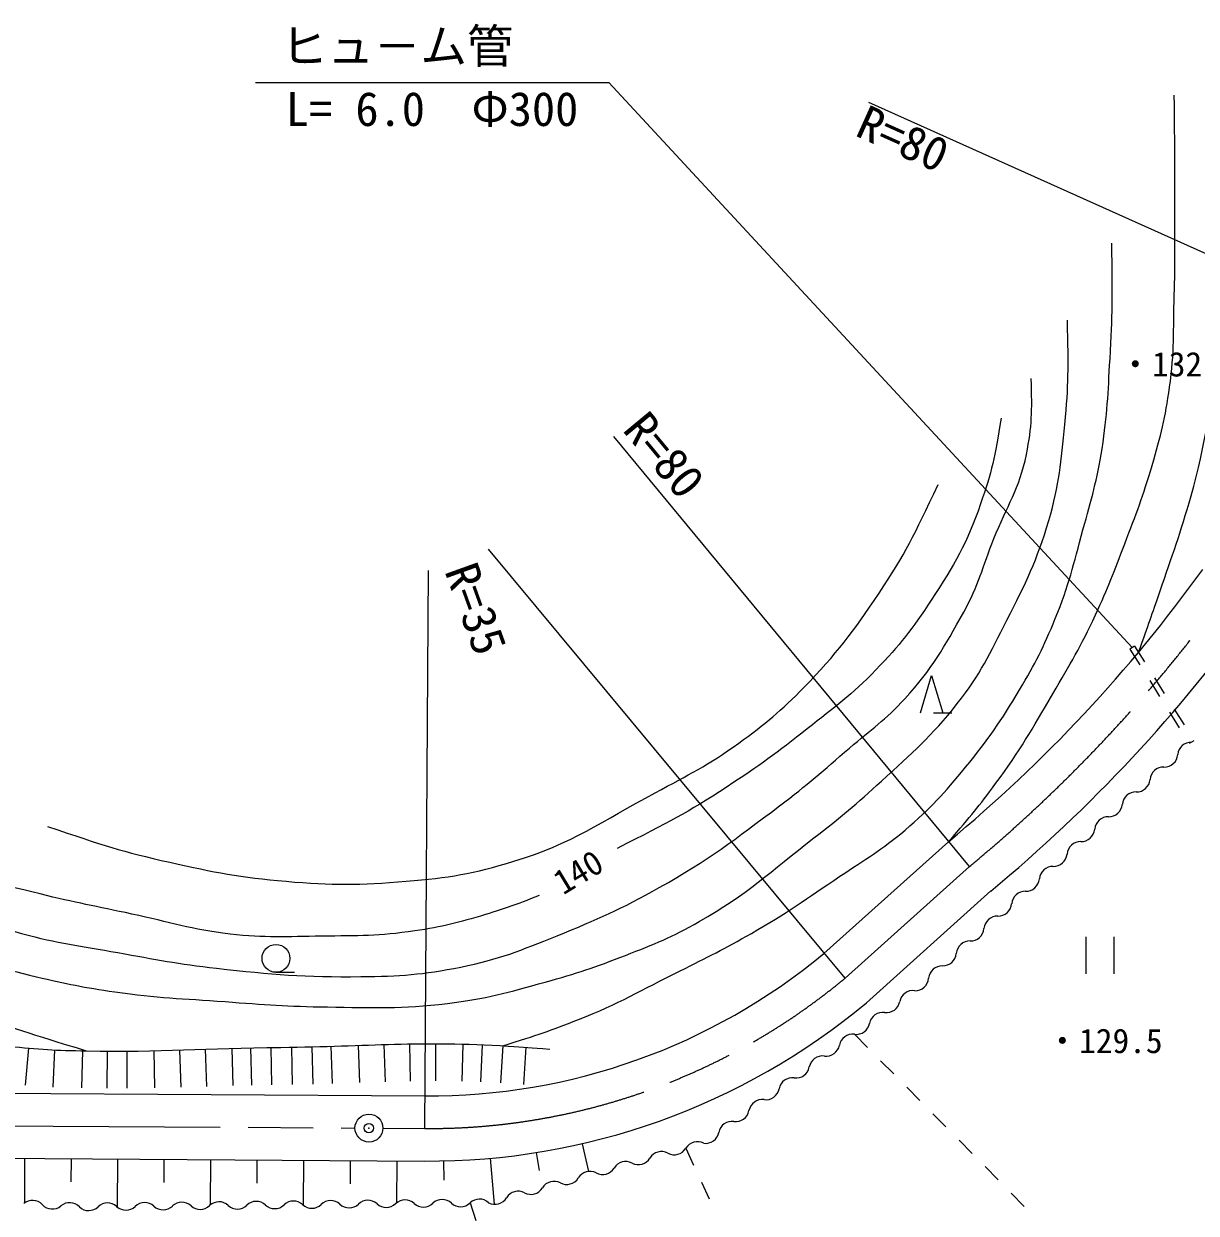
# Model space of a CAD drawing. Units: millimetres, scale not verified. Extents: x 40000 to 680000, y 20000 to 380000.
# Drawn here: x 242027 to 305062, y 249907 to 313860 of the extents above; entities that cross this region are included whole.
import ezdxf
from ezdxf.enums import TextEntityAlignment as Align

# ---------------------------------------------------------------- set-up
doc = ezdxf.new("R2010")
doc.units = ezdxf.units.MM
doc.header["$LTSCALE"] = 1000
doc.header["$PDMODE"] = 32
doc.header["$PDSIZE"] = 500
doc.linetypes.add('CHAIN', pattern=[18.5, 12, -1.5, 3.5, -1.5])
for name, color, linetype, lineweight in [('M-BGD', 7, 'Continuous', 13), ('M-BMK', 2, 'CHAIN', 13), ('M-BMK-SRVR', 3, 'Continuous', 13), ('M-STR-HTXT', 7, 'Continuous', 13)]:
    doc.layers.add(name, color=color, linetype=linetype, lineweight=lineweight)
doc.styles.add('ＭＳ ゴシック', font='')
doc.styles.get('ＭＳ ゴシック').set_extended_font_data('MS Gothic')

msp = doc.modelspace()

# ---------------------------------------------------------------- linework, layer by layer
at = {"layer": 'M-BGD'}
for p, q in [((287450, 309653), (314808, 297342)), ((292881, 268557), (273746, 291662)), ((286184, 262545), (267009, 285617)), ((263583, 254463), (263780, 284462)), ((301752, 280397), (301498, 280237)), ((301498, 280237), (302029, 279390)), ((301752, 280397), (302283, 279549)), ((290232, 276816), (290832, 278816)), ((290832, 278816), (291432, 276816)), ((302561, 278543), (303092, 277696)), ((302815, 278702), (303346, 277855)), ((303877, 277008), (304409, 276161)), ((290932, 276816), (291932, 276816)), ((303623, 276848), (304154, 276001)), ((304940, 275313), (304686, 275154)), ((285040, 263869), (291738, 269883)), ((287329, 261220), (294025, 267232)), ((299129, 264774), (299129, 262774)), ((300629, 264774), (300629, 262774)), ((255587, 262860), (256587, 262860)), ((262760, 259011), (262796, 257011)), ((264157, 259023), (264154, 257023)), ((286690, 259528), (287392, 258816)), ((242280, 258781), (242102, 256789)), ((243674, 258687), (243583, 256689)), ((245179, 258642), (245138, 256643)), ((246514, 258624), (246500, 256624)), ((247559, 258623), (247569, 256623)), ((249018, 258642), (249059, 256643)), ((250404, 258678), (250464, 256679)), ((251780, 258723), (251846, 256724)), ((253210, 258768), (253267, 256769)), ((254224, 258795), (254270, 256796)), ((255309, 258816), (255339, 256816)), ((256421, 258831), (256453, 256831)), ((257514, 258853), (257562, 256854)), ((258543, 258882), (258605, 256883)), ((259999, 258930), (260068, 256931)), ((261390, 258976), (261450, 256977)), ((265626, 259003), (265575, 257003)), ((266668, 258967), (266582, 256969)), ((267776, 258909), (267657, 256913)), ((269021, 258832), (268887, 256836)), ((288095, 258105), (288797, 257393)), ((289500, 256681), (290202, 255969)), ((240595, 256364), (263594, 256213)), ((290904, 255258), (291607, 254546)), ((272044, 253646), (272388, 252152)), ((277622, 253403), (278039, 252493)), ((292309, 253834), (293012, 253122)), ((240595, 252864), (263571, 252713)), ((242074, 252854), (242058, 250452)), ((244568, 252838), (244559, 251591)), ((247063, 252821), (247046, 250241)), ((249561, 252805), (249553, 251556)), ((252062, 252789), (252045, 250339)), ((254564, 252772), (254556, 251521)), ((257069, 252756), (257054, 250367)), ((259577, 252739), (259568, 251485)), ((262084, 252722), (262069, 250463)), ((264591, 252720), (264613, 251679)), ((267095, 252859), (267316, 250388)), ((269583, 253168), (269736, 252203)), ((293714, 252410), (294416, 251699)), ((278456, 251584), (278872, 250675)), ((295119, 250987), (295821, 250275)), ((266020, 250462), (266335, 249513))]:
    msp.add_line(p, q, dxfattribs=at)
msp.add_circle((255587, 263610), 750, dxfattribs=at)
for centre, radius, start, end in [((241854, 330170), 78250, 309.60597, 324.31308), ((241854, 330170), 81750, 309.65599, 324.31308), ((304791, 274509), 725, 88.31771, 175.52335), ((303346, 274622), 725, 268.31771, 355.52335), ((303303, 273173), 725, 88.31771, 175.52335), ((301858, 273286), 725, 268.31771, 355.52335), ((301815, 271837), 725, 88.31771, 175.52335), ((300370, 271950), 725, 268.31771, 355.52335), ((300327, 270500), 725, 88.31771, 175.52335), ((298881, 270614), 725, 268.31771, 355.52335), ((298839, 269164), 725, 88.31771, 175.52335), ((297393, 269277), 725, 268.31771, 355.52335), ((297351, 267828), 725, 88.31771, 175.52335), ((295905, 267941), 725, 268.31771, 355.52335), ((295863, 266492), 725, 88.31771, 175.52335), ((294417, 266605), 725, 268.31771, 355.52335), ((294374, 265156), 725, 88.31771, 175.52335), ((292929, 265269), 725, 268.31771, 355.52335), ((292886, 263819), 725, 88.31771, 175.52335), ((263813, 289462), 33250, 269.62264, 309.67328), ((291441, 263933), 725, 268.31771, 355.52335), ((291398, 262483), 725, 88.31771, 175.52335), ((289953, 262596), 725, 268.31771, 355.52335), ((289834, 261153), 725, 82.26506, 169.47069), ((263813, 289462), 36750, 269.62264, 309.78282), ((288408, 261418), 725, 262.26506, 349.47069), ((288213, 259982), 725, 82.26506, 169.47069), ((286787, 260247), 725, 262.26506, 349.47069), ((286592, 258810), 725, 82.26506, 169.47069), ((285167, 259075), 725, 262.26506, 349.47069), ((283546, 257903), 725, 262.26506, 349.47069), ((284972, 257638), 725, 82.26506, 169.47069), ((283351, 256466), 725, 82.26506, 169.47069), ((281925, 256731), 725, 262.26506, 349.47069), ((281730, 255294), 725, 82.26506, 169.47069), ((280304, 255559), 725, 262.26506, 349.47069), ((280109, 254122), 725, 82.26506, 169.47069), ((278684, 254387), 725, 262.26506, 349.47069), ((277000, 253775), 725, 241.84809, 329.05373), ((278244, 253030), 725, 61.84809, 149.05373), ((274389, 251964), 725, 61.84809, 149.05373), ((275073, 253243), 725, 241.84809, 329.05373), ((276316, 252497), 725, 61.84809, 149.05373), ((272461, 251431), 725, 61.84809, 149.05373), ((273145, 252710), 725, 241.84809, 329.05373), ((270533, 250898), 725, 61.84809, 149.05373), ((271217, 252177), 725, 241.84809, 329.05373), ((267362, 251111), 725, 241.84809, 329.05373), ((268605, 250366), 725, 61.84809, 149.05373), ((269290, 251644), 725, 241.84809, 329.05373), ((242494, 249872), 725, 42.88365, 130.08929), ((243556, 250858), 725, 222.88365, 310.08929), ((244490, 249749), 725, 42.88365, 130.08929), ((245516, 250773), 725, 226.9947, 314.20034), ((246526, 249733), 725, 46.9947, 134.20034), ((247515, 250794), 725, 226.9947, 314.20034), ((248526, 249754), 725, 46.9947, 134.20034), ((249515, 250814), 725, 226.9947, 314.20034), ((250526, 249775), 725, 46.9947, 134.20034), ((251515, 250835), 725, 226.9947, 314.20034), ((252526, 249796), 725, 46.9947, 134.20034), ((253515, 250856), 725, 226.9947, 314.20034), ((254526, 249817), 725, 46.9947, 134.20034), ((255515, 250877), 725, 226.9947, 314.20034), ((256526, 249838), 725, 46.9947, 134.20034), ((257515, 250898), 725, 226.9947, 314.20034), ((258526, 249858), 725, 46.9947, 134.20034), ((259515, 250919), 725, 226.9947, 314.20034), ((260526, 249879), 725, 46.9947, 134.20034), ((261515, 250940), 725, 226.9947, 314.20034), ((262526, 249900), 725, 46.9947, 134.20034), ((263515, 250960), 725, 226.9947, 314.20034), ((264525, 249921), 725, 46.9947, 134.20034), ((265514, 250981), 725, 226.9947, 314.20034), ((266525, 249942), 725, 46.9947, 134.20034)]:
    msp.add_arc(centre, radius, start, end, dxfattribs=at)
for points, knots in [([(291765, 269905), (293000, 271319), (293348, 271754), (294278, 273004), (295614, 274800), (296217, 275911), (297355, 277839), (298311, 279459), (298843, 280374), (299646, 282076), (300336, 283539), (300639, 284396), (301216, 285906), (301837, 287533), (302205, 288441), (302691, 290113), (303161, 291729), (303399, 292652), (303633, 294319), (303902, 296240), (303822, 297340), (303884, 299279), (303940, 301031), (303911, 302014), (303915, 303768), (303921, 306208), (303911, 306981), (303884, 310015)], [0, 0, 0, 0, 1, 1, 1, 2, 2, 2, 3, 3, 3, 4, 4, 4, 5, 5, 5, 6, 6, 6, 7, 7, 7, 8, 8, 8, 9, 9, 9, 9]), ([(73812, 283604), (76226, 283900), (76866, 283974), (78814, 284277), (80489, 284537), (81427, 284688), (83090, 285012), (84543, 285296), (85348, 285493), (86792, 285817), (88331, 286163), (89202, 286321), (90723, 286737), (91997, 287085), (92706, 287308), (93942, 287771), (95494, 288353), (96286, 288866), (97828, 289473), (99345, 290070), (100217, 290347), (101759, 290875), (103352, 291420), (104221, 291812), (105852, 292232), (106844, 292487), (107410, 292604), (108427, 292737), (109695, 292903), (110413, 292938), (111691, 292990), (113145, 293050), (113962, 292941), (115416, 292990), (116847, 293038), (117648, 293112), (119071, 293266), (120824, 293456), (121798, 293634), (123532, 293956), (124455, 294127), (124981, 294205), (125877, 294485), (126945, 294818), (127570, 294999), (128521, 295588), (129831, 296401), (130445, 297047), (131533, 298140), (132564, 299177), (132896, 299975), (133878, 301060), (134904, 302195), (135400, 302941), (136637, 303842), (137510, 304478), (138075, 304783), (139120, 305061), (140000, 305294), (140534, 305334), (141442, 305268), (143253, 305135), (144215, 304688), (145994, 304325), (147528, 304012), (148392, 303861), (149925, 303543), (152102, 303092), (153324, 302850), (155489, 302348), (157429, 301898), (158479, 301487), (160432, 301106), (161462, 300905), (162057, 300903), (163099, 300784), (165369, 300526), (166642, 300402), (168916, 300186), (170773, 300010), (171815, 299933), (173675, 299796), (175892, 299632), (177136, 299572), (179354, 299428), (181545, 299285), (182769, 299133), (184964, 299060), (186131, 299021), (186794, 299201), (187953, 299060), (189191, 298909), (189950, 298945), (191079, 298416), (192118, 297931), (192606, 297448), (193402, 296623), (194219, 295774), (194475, 295130), (195149, 294163), (195906, 293076), (196256, 292414), (197057, 291358), (198153, 289914), (198787, 289118), (200000, 287771), (201789, 285785), (202964, 284837), (204828, 282920), (205988, 281727), (206564, 280985), (207771, 279839), (209009, 278665), (209754, 278061), (211082, 276988), (213309, 275189), (214620, 274259), (216967, 272620), (218357, 271650), (219212, 271223), (220646, 270321), (222949, 268872), (224168, 267943), (226532, 266597), (229882, 264688), (231856, 263790), (235360, 262182), (236746, 261547), (237565, 261290), (238993, 260757), (241459, 259837), (242306, 259600), (245389, 258638)], [0, 0, 0, 0, 1, 1, 1, 2, 2, 2, 3, 3, 3, 4, 4, 4, 5, 5, 5, 6, 6, 6, 7, 7, 7, 8, 8, 8, 9, 9, 9, 10, 10, 10, 11, 11, 11, 12, 12, 12, 13, 13, 13, 14, 14, 14, 15, 15, 15, 16, 16, 16, 17, 17, 17, 18, 18, 18, 19, 19, 19, 20, 20, 20, 21, 21, 21, 22, 22, 22, 23, 23, 23, 24, 24, 24, 25, 25, 25, 26, 26, 26, 27, 27, 27, 28, 28, 28, 29, 29, 29, 30, 30, 30, 31, 31, 31, 32, 32, 32, 33, 33, 33, 34, 34, 34, 35, 35, 35, 36, 36, 36, 37, 37, 37, 38, 38, 38, 39, 39, 39, 40, 40, 40, 41, 41, 41, 42, 42, 42, 43, 43, 43, 44, 44, 44, 44]), ([(267776, 258909), (269719, 259505), (270286, 259704), (271854, 260322), (274052, 261189), (275195, 261882), (277311, 262935), (278826, 263690), (279678, 264111), (281147, 264953), (283068, 266054), (284072, 266792), (285910, 268028), (287301, 268965), (288138, 269422), (289415, 270509), (290807, 271693), (291494, 272472), (292657, 273882), (293920, 275414), (294542, 276349), (295567, 278049), (296432, 279484), (296847, 280337), (297485, 281886), (298227, 283688), (298455, 284770), (298973, 286648), (299440, 288337), (299725, 289284), (299999, 291014), (300294, 292884), (300316, 293952), (300429, 295843), (300573, 298267), (300550, 299097), (300528, 302060)], [0, 0, 0, 0, 1, 1, 1, 2, 2, 2, 3, 3, 3, 4, 4, 4, 5, 5, 5, 6, 6, 6, 7, 7, 7, 8, 8, 8, 9, 9, 9, 10, 10, 10, 11, 11, 11, 12, 12, 12, 12]), ([(301959, 280066), (302528, 281638), (302671, 282049), (303110, 283325), (303799, 285326), (304205, 286442), (304789, 288475), (305617, 291363), (305644, 293106), (306640, 295940), (307240, 297648), (307474, 298269), (308371, 300239)], [0, 0, 0, 0, 1, 1, 1, 2, 2, 2, 3, 3, 3, 4, 4, 4, 4]), ([(203446, 288783), (205767, 286083), (206392, 285351), (208372, 283235), (210249, 281229), (211294, 280093), (213298, 278213), (214978, 276637), (215938, 275768), (217746, 274339), (219340, 273079), (220274, 272423), (221954, 271279), (223488, 270234), (224338, 269624), (225972, 268744), (228306, 267485), (229731, 267013), (232189, 266018), (234254, 265182), (235421, 264728), (237545, 264057), (239542, 263426), (240674, 263108), (242711, 262622), (244339, 262234), (245262, 262050), (246919, 261809), (249221, 261474), (250530, 261453), (252850, 261283), (254995, 261126), (256199, 261028), (258350, 260996), (260872, 260959), (262302, 260879), (264806, 261187), (266894, 261444), (268041, 261770), (270067, 262335), (271774, 262811), (272719, 263128), (274371, 263770), (275961, 264387), (276857, 264747), (278341, 265587), (280936, 267056), (282150, 268261), (284510, 270083), (285980, 271217), (286775, 271892), (288145, 273144), (289823, 274676), (290804, 275520), (292210, 277305), (293475, 278910), (293959, 279980), (294889, 281800), (295921, 283821), (296492, 284981), (297136, 287157), (297717, 289118), (297794, 290287), (297997, 292322), (298214, 294498), (298190, 295304), (298141, 297918)], [0, 0, 0, 0, 1, 1, 1, 2, 2, 2, 3, 3, 3, 4, 4, 4, 5, 5, 5, 6, 6, 6, 7, 7, 7, 8, 8, 8, 9, 9, 9, 10, 10, 10, 11, 11, 11, 12, 12, 12, 13, 13, 13, 14, 14, 14, 15, 15, 15, 16, 16, 16, 17, 17, 17, 18, 18, 18, 19, 19, 19, 20, 20, 20, 21, 21, 21, 22, 22, 22, 22]), ([(210852, 283653), (213045, 281538), (213624, 280982), (215445, 279318), (217336, 277592), (218318, 276524), (220362, 274984), (222059, 273705), (223137, 273169), (224956, 272072), (226846, 270933), (227891, 270260), (229873, 269290), (231605, 268442), (232658, 268149), (234466, 267479), (237344, 266411), (238950, 265777), (241907, 264955), (243893, 264404), (245053, 264284), (247082, 263920), (249148, 263550), (250303, 263315), (252388, 263079), (255406, 262737), (257114, 262595), (260151, 262626), (262258, 262648), (263455, 262731), (265521, 263144), (267606, 263561), (268725, 264033), (270697, 264826), (272900, 265711), (274126, 266253), (276196, 267414), (278862, 268908), (280222, 269980), (282666, 271813), (284188, 272955), (284976, 273678), (286419, 274919), (287599, 275934), (288347, 276420), (289395, 277571), (290876, 279199), (291494, 280307), (292565, 282230), (293376, 283685), (293564, 284629), (294182, 286176), (294886, 287937), (295564, 288845), (295929, 290705), (296237, 292270), (296248, 292962), (296188, 294781)], [0, 0, 0, 0, 1, 1, 1, 2, 2, 2, 3, 3, 3, 4, 4, 4, 5, 5, 5, 6, 6, 6, 7, 7, 7, 8, 8, 8, 9, 9, 9, 10, 10, 10, 11, 11, 11, 12, 12, 12, 13, 13, 13, 14, 14, 14, 15, 15, 15, 16, 16, 16, 17, 17, 17, 18, 18, 18, 19, 19, 19, 19]), ([(294571, 292646), (294231, 290529), (294076, 289795), (293471, 288052), (292726, 285906), (292061, 284778), (290818, 282877), (289794, 281311), (289142, 280469), (287842, 279124), (286522, 277759), (285641, 277136), (284154, 275954), (282525, 274659), (281580, 273969), (279839, 272830), (277625, 271381), (276764, 270973), (273929, 269523)], [0, 0, 0, 0, 1, 1, 1, 2, 2, 2, 3, 3, 3, 4, 4, 4, 5, 5, 5, 6, 6, 6, 6]), ([(243303, 270702), (246354, 269676), (247269, 269356), (249884, 268773), (252295, 268236), (253664, 267964), (256125, 267752), (258641, 267535), (260074, 267546), (262592, 267752), (264884, 267939), (266179, 268160), (268379, 268830), (271536, 269792), (273071, 270961), (275981, 272518), (277777, 273479), (278811, 273992), (280463, 275184), (281929, 276242), (282720, 276895), (283980, 278191), (285739, 280000), (286609, 281141), (288008, 283240), (289449, 285402), (289870, 286305), (291185, 289084)], [0, 0, 0, 0, 1, 1, 1, 2, 2, 2, 3, 3, 3, 4, 4, 4, 5, 5, 5, 6, 6, 6, 7, 7, 7, 8, 8, 8, 9, 9, 9, 9]), ([(269741, 266987), (268396, 266457), (267994, 266312), (266847, 265965), (265388, 265523), (264553, 265310), (263046, 265086), (261114, 264798), (260006, 264827), (258053, 264802), (256125, 264778), (255033, 264695), (253118, 264915), (251028, 265156), (249899, 265557), (247842, 265993), (245911, 266403), (244822, 266600), (242906, 267071), (240432, 267680), (239025, 267964), (236608, 268773), (234560, 269459), (233401, 269839), (231446, 270759), (229035, 271893), (228209, 272502), (225602, 274276)], [0, 0, 0, 0, 1, 1, 1, 2, 2, 2, 3, 3, 3, 4, 4, 4, 5, 5, 5, 6, 6, 6, 7, 7, 7, 8, 8, 8, 9, 9, 9, 9]), ([(206861, 270208), (208092, 269825), (208459, 269666), (209462, 269262), (211926, 268268), (213203, 267450), (215442, 266019), (217136, 264935), (217811, 263903), (219597, 262978), (220672, 262422), (221387, 262360), (222570, 262100), (225177, 261527), (226746, 261865), (229360, 261323), (231674, 260843), (232790, 259800), (235137, 259532), (235996, 259434), (236473, 259881), (237333, 259803), (238886, 259662), (239670, 259068), (241218, 258890), (242840, 258704), (243757, 258669), (245389, 258638), (249474, 258562), (251762, 258777), (255846, 258823), (260623, 258876), (263309, 259200), (268076, 258890), (268948, 258834), (269248, 258829), (270306, 258722)], [0, 0, 0, 0, 1, 1, 1, 2, 2, 2, 3, 3, 3, 4, 4, 4, 5, 5, 5, 6, 6, 6, 7, 7, 7, 8, 8, 8, 9, 9, 9, 10, 10, 10, 11, 11, 11, 12, 12, 12, 12])]:
    msp.add_open_spline(points, degree=3, knots=knots, dxfattribs=at)
at = {"layer": 'M-BMK'}
for p, q in [((286184, 262545), (292881, 268557)), ((240583, 254614), (259833, 254487)), ((261333, 254477), (263583, 254463))]:
    msp.add_line(p, q, dxfattribs=at)
for centre, radius, start, end in [((241854, 330170), 80000, 309.63139, 335.7729), ((263813, 289462), 35000, 269.62264, 309.7301)]:
    msp.add_arc(centre, radius, start, end, dxfattribs=at)
at = {"layer": 'M-BMK-SRVR'}
msp.add_circle((260583, 254482), 750, dxfattribs=at)
msp.add_point((260583, 254482), dxfattribs=at)
at = {"layer": 'M-STR-HTXT'}
for p, q in [((254478, 310697), (273478, 310697)), ((273478, 310697), (301625, 280317))]:
    msp.add_line(p, q, dxfattribs=at)

# ---------------------------------------------------------------- texts
at = {"layer": 'M-BGD', "style": 'ＭＳ ゴシック'}
for rotation, p in [(335.773, (286424, 307373)), (309.631, (273746, 291662))]:
    msp.add_text('R=80', height=1833, rotation=rotation, dxfattribs=at).set_placement(p, align=Align.BOTTOM_LEFT)
for s, p in [('・132.2', (300888, 295557)), ('・129.5', (296965, 259176))]:
    msp.add_text(s, height=1320, dxfattribs=at).set_placement(p, align=Align.MIDDLE_LEFT)
msp.add_text('R=35', height=1833, rotation=289.794, dxfattribs=at).set_placement((265497, 284754), align=Align.MIDDLE_LEFT)
msp.add_text('140', height=1320, rotation=31.201, dxfattribs=at).set_placement((271835, 268255), align=Align.MIDDLE_CENTER)
at = {"layer": 'M-STR-HTXT', "style": 'ＭＳ ゴシック'}
msp.add_text('ヒュ－ム管', height=1833, dxfattribs=at).set_placement((255853, 311197), align=Align.BOTTOM_LEFT)
msp.add_text('L= 6.0\u3000Φ300', height=1833, dxfattribs=at).set_placement((263978, 310197), align=Align.TOP_CENTER)

doc.saveas('drawing.dxf')
